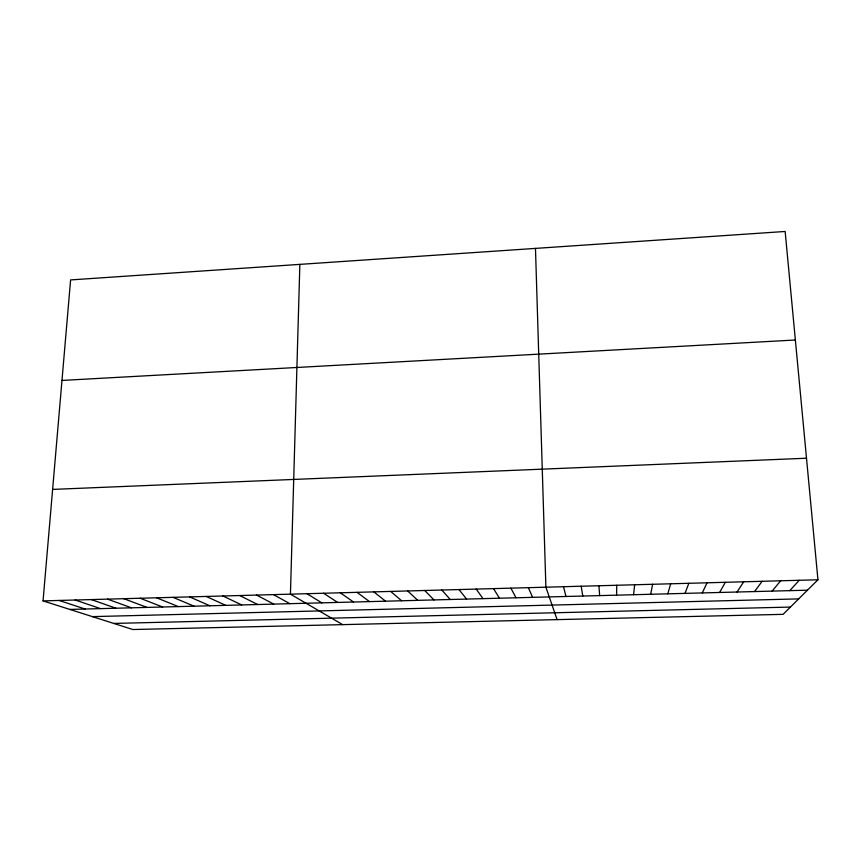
<?xml version="1.0" encoding="UTF-8"?>
<svg xmlns="http://www.w3.org/2000/svg" width="861" height="861" viewBox="0 0 861 861"><rect width="100%" height="100%" fill="white"/><g stroke="black" fill="none" stroke-linecap="round" stroke-linejoin="round"><path stroke-width="1.29" d="M616.584 595.166L616.756 585.254M299.854 264.381L290.437 594.155L342.656 624.634M43.05 600.892L70.602 279.922L785.146 231.469L817.95 579.776L783.09 614.345L132.895 629.531L43.05 600.892L817.95 579.776M633.588 594.714L634.654 584.77M650.658 594.273L652.638 584.275M667.802 593.832L670.687 583.79M685.012 593.38L688.822 583.295M702.285 592.928L707.032 582.8M719.635 592.476L725.317 582.294M737.059 592.024L743.689 581.799M754.548 591.561L762.136 581.293M772.113 591.109L780.658 580.788M789.741 590.646L799.266 580.282M61.97 380.433L795.37 339.998M52.618 489.414L806.499 458.224M69.816 609.427L807.457 590.183M92.385 616.616L798.674 598.89M113.76 623.429L790.42 607.07M59.075 600.451L85.131 609.028M75.165 600.02L100.511 608.619M91.309 599.579L115.955 608.221M107.539 599.138L131.453 607.812M123.823 598.696L147.016 607.414M140.171 598.244L162.643 607.005M156.594 597.803L178.324 606.596M173.083 597.351L194.069 606.187M189.635 596.899L209.88 605.767M206.263 596.447L225.743 605.358M222.956 595.984L241.683 604.939M239.724 595.532L257.676 604.519M256.556 595.069L273.733 604.099M273.464 594.617L289.856 603.679M306.979 593.703L321.82 602.851M323.596 593.251L337.652 602.442M340.278 592.788L353.548 602.022M357.024 592.336L369.509 601.602M373.846 591.873L385.534 601.193M390.733 591.421L401.613 600.774M407.683 590.958L417.757 600.343M424.71 590.495L433.976 599.923M441.811 590.022L450.249 599.504M458.978 589.559L466.587 599.073M476.208 589.085L482.989 598.643M493.525 588.612L499.455 598.212M510.907 588.138L515.987 597.782M528.363 587.665L532.582 597.351M557.089 619.619L545.896 587.191L535.467 248.398M563.492 586.707L565.989 596.479M581.175 586.223L582.779 596.049M598.922 585.738L599.654 595.608"/></g></svg>
